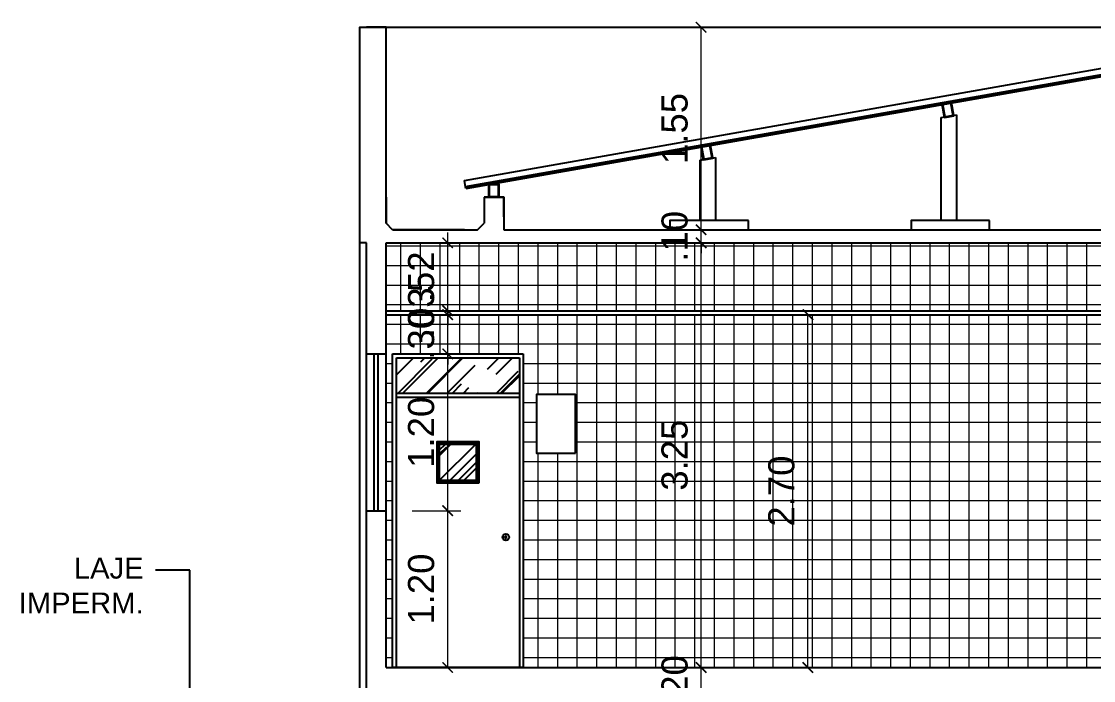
# Model space of a CAD drawing. Header units: metres. Extents: x 2362 to 4220, y 91 to 382.
# Drawn here: x 3154.22 to 3162.43, y 121.54 to 126.58 of the extents above; entities that cross this region are included whole.
import ezdxf
from ezdxf import colors
from ezdxf.entities.mleader import LeaderData, LeaderLine
from ezdxf.math import Vec2, Vec3

# ---------------------------------------------------------------- set-up
doc = ezdxf.new("R2010")
doc.units = ezdxf.units.M
doc.header["$LTSCALE"] = 5
doc.header["$MEASUREMENT"] = 0
for name, color, linetype, lineweight in [('2prancha', 4, 'Continuous', 18), ('ESQUADRIAS', 3, 'Continuous', 35), ('HACH', 251, 'Continuous', 5)]:
    doc.layers.add(name, color=color, linetype=linetype, lineweight=lineweight)
for name, color, linetype in [('COTA 1 100', 2, 'Continuous'), ('HACHURA', 251, 'Continuous'), ('PENA 0.1', 1, 'Continuous'), ('PENA 01', 1, 'Continuous'), ('PENA 02', 2, 'Continuous'), ('PENA 03', 3, 'Continuous'), ('PENA 06', 6, 'Continuous'), ('TXT ESPECIFICAÇÕES', 7, 'Continuous')]:
    doc.layers.add(name, color=color, linetype=linetype)
doc.styles.add('Luana', font='arial.ttf')
doc.styles.get("Standard").update_dxf_attribs({"font": 'arial.ttf'})
doc.dimstyles.new('arial100', dxfattribs={"dimtxt": 0.2, "dimasz": 0.08, "dimexe": 0.1, "dimexo": 0.2, "dimgap": 0.1, "dimtad": 1, "dimzin": 4, "dimdsep": 46, "dimtxsty": 'Luana', "dimblk": 'ARCHTICK', "dimcen": 0, "dimclrd": 7, "dimclre": 7, "dimclrt": 256, "dimadec": 0, "dimazin": 0, "dimtfac": 1, "dimtix": 1, "dimtmove": 0, "dimatfit": 3, "dimldrblk": 'CLOSEDBLANK', "dimfxl": 0, "dimlwd": 5, "dimlwe": 5, "dimarcsym": 0})
pattern_1 = [(45, (3199.251107080589, 158.5980143543588), (0.1697056274847715, 0.4525483399593905), [3, -0.4, 1, -0.2]), (45, (3199.368486806266, 158.8568154362731), (-0.3295117600329311, 0.04666904755831217), [0.6000000000000001, -0.066, 1.2, -0.15]), (45, (3199.201609605906, 158.7889331852791), (0.6406387437550121, 0.8301433611130068), [1.6, -0.28, 0.8, -0.2])]

# ---------------------------------------------------------------- blocks, each defined once
blk = doc.blocks.new('portacomvisorVIS')
at = {"layer": 'HACHURA', "ltscale": 1.5}
h = blk.add_hatch(dxfattribs=at)
h.set_pattern_fill('AR-RROOF', color=256, scale=0.2, angle=45, style=0, double=1)
h.set_pattern_definition(pattern_1)
h.paths.add_polyline_path([(3443.006487157075, 207.2513301035568), (3443.006487157075, 207.5213301035568), (3443.946487157075, 207.5213301035568), (3443.946487157075, 207.2513301035568)])
h = blk.add_hatch(dxfattribs=at)
h.set_pattern_fill('AR-RROOF', color=256, scale=0.2, angle=45, style=0, double=1)
h.set_pattern_definition(pattern_1)
h.paths.add_polyline_path([(3443.336487157075, 206.5813301035568), (3443.336487157075, 206.8613301035568), (3443.616487157075, 206.8613301035568), (3443.616487157075, 206.5813301035568)])
at = {"layer": 'PENA 0.1', "ltscale": 1.5}
for p, q in [((3442.976487157075, 205.1513301035568), (3442.976487157075, 207.5513301035568)), ((3442.976487157075, 207.5513301035568), (3443.976487157075, 207.5513301035568)), ((3443.976487157075, 207.5513301035568), (3443.976487157075, 205.1513301035568)), ((3443.006487157075, 207.5213301035568), (3443.946487157075, 207.5213301035568)), ((3443.006487157075, 205.1513301035568), (3443.006487157075, 207.5213301035568)), ((3443.946487157075, 207.5213301035568), (3443.946487157075, 205.1513301035568)), ((3443.006487157075, 207.2513301035568), (3443.946487157075, 207.2513301035568)), ((3443.006487157075, 207.2213301035568), (3443.946487157075, 207.2213301035568)), ((3443.336487157075, 206.8613301035568), (3443.316487157075, 206.8813301035568)), ((3443.616487157075, 206.8613301035568), (3443.636487157075, 206.8813301035568)), ((3443.336487157075, 206.5813301035568), (3443.316487157075, 206.5613301035568)), ((3443.636487157075, 206.5613301035568), (3443.616487157075, 206.5813301035568)), ((3443.82093716634, 206.1564445090409), (3443.823753734162, 206.1554115784035)), ((3443.840625556795, 206.1499212346226), (3443.839030852979, 206.1384979792126)), ((3443.846030852979, 206.1384979792126), (3443.839030852979, 206.1384979792126)), ((3443.844436149163, 206.1499212346226), (3443.846030852979, 206.1384979792126)), ((3443.006487157075, 205.1513301035568), (3442.976487157075, 205.1513301035568)), ((3443.946487157075, 205.1513301035568), (3443.006487157075, 205.1513301035568)), ((3443.976487157075, 205.1513301035568), (3443.946487157075, 205.1513301035568))]:
    blk.add_line(p, q, dxfattribs=at)
for points in [[(3444.376487157075, 206.7913301035568), (3444.376487157075, 207.2413301035566), (3444.076487157075, 207.2413301035566), (3444.076487157075, 206.7913301035568)], [(3443.636487157075, 206.5613301035568), (3443.316487157075, 206.5613301035568), (3443.316487157075, 206.8813301035568), (3443.636487157075, 206.8813301035568)], [(3443.626487157076, 206.5713301035568), (3443.326487157075, 206.5713301035568), (3443.326487157075, 206.8713301035568), (3443.626487157076, 206.8713301035568)], [(3443.616487157075, 206.5813301035568), (3443.336487157075, 206.5813301035568), (3443.336487157075, 206.8613301035568), (3443.616487157075, 206.8613301035568)]]:
    blk.add_lwpolyline(points, close=True, dxfattribs=at)
blk.add_circle((3443.842530852979, 206.1485253741541), 0.025, dxfattribs=at)
for centre, radius, start, end in [((3443.842530852979, 206.1485253741541), 0.023, 159.8603057330344, 222.7566268181718), ((3443.847838739066, 206.1461045154393), 0.02582070646280827, 158.8721907772604, 210.7282183059386), ((3443.842530852979, 206.1539979792126), 0.004500000000000001, 295.0493769481403, 244.9506230518597)]:
    blk.add_arc(centre, radius, start, end, dxfattribs=at)
blk = doc.blocks.new('_ArchTick')
at = {"color": 0, "linetype": 'ByBlock', "const_width": 0.15}
blk.add_lwpolyline([(-0.5, -0.5), (0.5, 0.5)], dxfattribs=at)
blk = doc.blocks.new('*D198')
at = {"layer": 'COTA 1 100', "color": 7, "lineweight": 5}
for p, q in [((3159.421999247511, 121.6386120819052), (3159.421999247511, 121.7186120819052)), ((3157.210868325397, 121.6386120819052), (3159.521999247511, 121.6386120819052)), ((3159.421999247511, 121.4386120819053), (3159.421999247511, 121.6386120819052)), ((3157.210868325397, 121.4386120819053), (3159.521999247511, 121.4386120819053)), ((3159.421999247511, 121.4386120819053), (3159.421999247511, 121.3586120819053))]:
    blk.add_line(p, q, dxfattribs=at)
at = {"layer": 'Defpoints', "color": 0}
for p in [(3157.010868325397, 121.6386120819052), (3159.421999247511, 121.6386120819052), (3157.010868325397, 121.4386120819053)]:
    blk.add_point(p, dxfattribs=at)
at = {"layer": 'COTA 1 100', "color": 7, "lineweight": 5, "xscale": 0.08, "yscale": 0.08, "zscale": 0.08}
for p, rotation in [((3159.421999247511, 121.6386120819052), 270), ((3159.421999247511, 121.4386120819053), 90)]:
    blk.add_blockref('_ArchTick', p, dxfattribs=dict(at, rotation=rotation))
at = {"layer": 'COTA 1 100', "insert": (3159.219884649966, 121.5386120819057), "char_height": 0.2, "attachment_point": 5, "rotation": 90, "style": 'Luana'}
blk.add_mtext('.20', dxfattribs=at)
blk = doc.blocks.new('_ClosedBlank')
at = {"layer": '2prancha', "color": 0, "lineweight": -2}
for p, q in [((-1, 0.1666666666666667), (0, 0)), ((-1, 0.1666666666666667), (-1, -0.1666666666666667)), ((0, 0), (-1, -0.1666666666666667))]:
    blk.add_line(p, q, dxfattribs=at)
blk = doc.blocks.new('*D199')
at = {"layer": 'COTA 1 100', "color": 7, "lineweight": 5}
for p, q in [((3157.210868325397, 124.8886120819052), (3159.521999247511, 124.8886120819052)), ((3159.421999247511, 121.6386120819052), (3159.421999247511, 124.8886120819052)), ((3157.210868325397, 121.6386120819052), (3159.521999247511, 121.6386120819052))]:
    blk.add_line(p, q, dxfattribs=at)
at = {"layer": 'Defpoints', "color": 0}
for p in [(3157.010868325397, 124.8886120819052), (3159.421999247511, 124.8886120819052), (3157.010868325397, 121.6386120819052)]:
    blk.add_point(p, dxfattribs=at)
at = {"layer": 'COTA 1 100', "color": 7, "lineweight": 5, "xscale": 0.08, "yscale": 0.08, "zscale": 0.08}
for p, rotation in [((3159.421999247511, 124.8886120819052), 90), ((3159.421999247511, 121.6386120819052), 270)]:
    blk.add_blockref('_ArchTick', p, dxfattribs=dict(at, rotation=rotation))
at = {"layer": 'COTA 1 100', "insert": (3159.219816437143, 123.2636120819057), "char_height": 0.2, "attachment_point": 5, "rotation": 90, "style": 'Luana'}
blk.add_mtext('3.25', dxfattribs=at)
blk = doc.blocks.new('*D200')
at = {"layer": 'COTA 1 100', "color": 7, "lineweight": 5}
for p, q in [((3159.421999247511, 124.9886120819052), (3159.421999247511, 125.0686120819052)), ((3157.910868325396, 124.9886120819052), (3159.521999247511, 124.9886120819052)), ((3159.421999247511, 124.8886120819052), (3159.421999247511, 124.9886120819052)), ((3157.210868325397, 124.8886120819052), (3159.521999247511, 124.8886120819052)), ((3159.421999247511, 124.8886120819052), (3159.421999247511, 124.8086120819052))]:
    blk.add_line(p, q, dxfattribs=at)
at = {"layer": 'Defpoints', "color": 0}
for p in [(3157.710868325396, 124.9886120819052), (3159.421999247511, 124.9886120819052), (3157.010868325397, 124.8886120819052)]:
    blk.add_point(p, dxfattribs=at)
at = {"layer": 'COTA 1 100', "color": 7, "lineweight": 5, "xscale": 0.08, "yscale": 0.08, "zscale": 0.08}
for p, rotation in [((3159.421999247511, 124.9886120819052), 270), ((3159.421999247511, 124.8886120819052), 90)]:
    blk.add_blockref('_ArchTick', p, dxfattribs=dict(at, rotation=rotation))
at = {"layer": 'COTA 1 100', "insert": (3159.219884649966, 124.9386120819057), "char_height": 0.2, "attachment_point": 5, "rotation": 90, "style": 'Luana'}
blk.add_mtext('.10', dxfattribs=at)
blk = doc.blocks.new('*D201')
at = {"layer": 'COTA 1 100', "color": 7, "lineweight": 5}
for p, q in [((3157.210868325397, 126.5386120819052), (3159.521999247511, 126.5386120819052)), ((3159.421999247511, 124.9886120819052), (3159.421999247511, 126.5386120819052)), ((3157.910868325396, 124.9886120819052), (3159.521999247511, 124.9886120819052))]:
    blk.add_line(p, q, dxfattribs=at)
at = {"layer": 'Defpoints', "color": 0}
for p in [(3157.010868325397, 126.5386120819052), (3159.421999247511, 126.5386120819052), (3157.710868325396, 124.9886120819052)]:
    blk.add_point(p, dxfattribs=at)
at = {"layer": 'COTA 1 100', "color": 7, "lineweight": 5, "xscale": 0.08, "yscale": 0.08, "zscale": 0.08}
for p, rotation in [((3159.421999247511, 126.5386120819052), 90), ((3159.421999247511, 124.9886120819052), 270)]:
    blk.add_blockref('_ArchTick', p, dxfattribs=dict(at, rotation=rotation))
at = {"layer": 'COTA 1 100', "insert": (3159.219884649966, 125.7636120819057), "char_height": 0.2, "attachment_point": 5, "rotation": 90, "style": 'Luana'}
blk.add_mtext('1.55', dxfattribs=at)
blk = doc.blocks.new('*D202')
at = {"layer": 'COTA 1 100', "color": 7, "lineweight": 5}
for p, q in [((3158.566433786454, 124.3386120819051), (3160.339498028124, 124.3386120819051)), ((3160.239498028124, 121.6386120819052), (3160.239498028124, 124.3386120819051)), ((3158.566433786454, 121.6386120819052), (3160.339498028124, 121.6386120819052))]:
    blk.add_line(p, q, dxfattribs=at)
at = {"layer": 'Defpoints', "color": 0}
for p in [(3158.366433786454, 124.3386120819051), (3160.239498028124, 124.3386120819051), (3158.366433786454, 121.6386120819052)]:
    blk.add_point(p, dxfattribs=at)
at = {"layer": 'COTA 1 100', "color": 7, "lineweight": 5, "xscale": 0.08, "yscale": 0.08, "zscale": 0.08}
for p, rotation in [((3160.239498028124, 124.3386120819051), 90), ((3160.239498028124, 121.6386120819052), 270)]:
    blk.add_blockref('_ArchTick', p, dxfattribs=dict(at, rotation=rotation))
at = {"layer": 'COTA 1 100', "insert": (3160.03738343058, 122.9886120819057), "char_height": 0.2, "attachment_point": 5, "rotation": 90, "style": 'Luana'}
blk.add_mtext('2.70', dxfattribs=at)
blk = doc.blocks.new('*D203')
at = {"layer": 'COTA 1 100', "color": 7, "lineweight": 5}
for p, q in [((3157.210868325397, 122.8386120819052), (3157.582277153823, 122.8386120819052)), ((3157.482277153823, 121.6386120819052), (3157.482277153823, 122.8386120819052)), ((3157.210868325397, 121.6386120819052), (3157.582277153823, 121.6386120819052))]:
    blk.add_line(p, q, dxfattribs=at)
at = {"layer": 'Defpoints', "color": 0}
for p in [(3157.010868325397, 122.8386120819052), (3157.482277153823, 122.8386120819052), (3157.010868325397, 121.6386120819052)]:
    blk.add_point(p, dxfattribs=at)
at = {"layer": 'COTA 1 100', "color": 7, "lineweight": 5, "xscale": 0.08, "yscale": 0.08, "zscale": 0.08}
for p, rotation in [((3157.482277153823, 122.8386120819052), 90), ((3157.482277153823, 121.6386120819052), 270)]:
    blk.add_blockref('_ArchTick', p, dxfattribs=dict(at, rotation=rotation))
at = {"layer": 'COTA 1 100', "insert": (3157.280162556278, 122.2386120819057), "char_height": 0.2, "attachment_point": 5, "rotation": 90, "style": 'Luana'}
blk.add_mtext('1.20', dxfattribs=at)
blk = doc.blocks.new('*D204')
at = {"layer": 'COTA 1 100', "color": 7, "lineweight": 5}
for p, q in [((3157.210868325397, 124.0386120819052), (3157.582277153823, 124.0386120819052)), ((3157.482277153823, 122.8386120819052), (3157.482277153823, 124.0386120819052)), ((3157.210868325397, 122.8386120819052), (3157.582277153823, 122.8386120819052))]:
    blk.add_line(p, q, dxfattribs=at)
at = {"layer": 'Defpoints', "color": 0}
for p in [(3157.010868325397, 124.0386120819052), (3157.482277153823, 124.0386120819052), (3157.010868325397, 122.8386120819052)]:
    blk.add_point(p, dxfattribs=at)
at = {"layer": 'COTA 1 100', "color": 7, "lineweight": 5, "xscale": 0.08, "yscale": 0.08, "zscale": 0.08}
for p, rotation in [((3157.482277153823, 124.0386120819052), 90), ((3157.482277153823, 122.8386120819052), 270)]:
    blk.add_blockref('_ArchTick', p, dxfattribs=dict(at, rotation=rotation))
at = {"layer": 'COTA 1 100', "insert": (3157.280162556278, 123.4386120819057), "char_height": 0.2, "attachment_point": 5, "rotation": 90, "style": 'Luana'}
blk.add_mtext('1.20', dxfattribs=at)
blk = doc.blocks.new('*D205')
at = {"layer": 'COTA 1 100', "color": 7, "lineweight": 5}
for p, q in [((3157.482277153823, 124.3386120819051), (3157.482277153823, 124.4186120819051)), ((3157.210868325397, 124.3386120819051), (3157.582277153823, 124.3386120819051)), ((3157.482277153823, 124.0386120819052), (3157.482277153823, 124.3386120819051)), ((3157.210868325397, 124.0386120819052), (3157.582277153823, 124.0386120819052)), ((3157.482277153823, 124.0386120819052), (3157.482277153823, 123.9586120819052))]:
    blk.add_line(p, q, dxfattribs=at)
at = {"layer": 'Defpoints', "color": 0}
for p in [(3157.010868325397, 124.3386120819051), (3157.482277153823, 124.3386120819051), (3157.010868325397, 124.0386120819052)]:
    blk.add_point(p, dxfattribs=at)
at = {"layer": 'COTA 1 100', "color": 7, "lineweight": 5, "xscale": 0.08, "yscale": 0.08, "zscale": 0.08}
for p, rotation in [((3157.482277153823, 124.3386120819051), 270), ((3157.482277153823, 124.0386120819052), 90)]:
    blk.add_blockref('_ArchTick', p, dxfattribs=dict(at, rotation=rotation))
at = {"layer": 'COTA 1 100', "insert": (3157.280094343454, 124.1886120819057), "char_height": 0.2, "attachment_point": 5, "rotation": 90, "style": 'Luana'}
blk.add_mtext('.30', dxfattribs=at)
blk = doc.blocks.new('*D206')
at = {"layer": 'COTA 1 100', "color": 7, "lineweight": 5}
for p, q in [((3157.482277153823, 124.3686120819051), (3157.482277153823, 124.4486120819051)), ((3157.210868325397, 124.3686120819051), (3157.582277153823, 124.3686120819051)), ((3157.210868325397, 124.3386120819051), (3157.582277153823, 124.3386120819051)), ((3157.482277153823, 124.3386120819051), (3157.482277153823, 124.3686120819051)), ((3157.482277153823, 124.3386120819051), (3157.482277153823, 124.2586120819051))]:
    blk.add_line(p, q, dxfattribs=at)
at = {"layer": 'Defpoints', "color": 0}
for p in [(3157.010868325397, 124.3686120819051), (3157.010868325397, 124.3386120819051), (3157.482277153823, 124.3686120819051)]:
    blk.add_point(p, dxfattribs=at)
at = {"layer": 'COTA 1 100', "color": 7, "lineweight": 5, "xscale": 0.08, "yscale": 0.08, "zscale": 0.08}
for p, rotation in [((3157.482277153823, 124.3686120819051), 270), ((3157.482277153823, 124.3386120819051), 90)]:
    blk.add_blockref('_ArchTick', p, dxfattribs=dict(at, rotation=rotation))
at = {"layer": 'COTA 1 100', "insert": (3157.280094343454, 124.3536120819056), "char_height": 0.2, "attachment_point": 5, "rotation": 90, "style": 'Luana'}
blk.add_mtext('.03', dxfattribs=at)
blk = doc.blocks.new('*D207')
at = {"layer": 'COTA 1 100', "color": 7, "lineweight": 5}
for p, q in [((3157.482277153823, 124.8886120819052), (3157.482277153823, 124.9686120819052)), ((3157.210868325397, 124.8886120819052), (3157.582277153823, 124.8886120819052)), ((3157.482277153823, 124.3686120819051), (3157.482277153823, 124.8886120819052)), ((3157.210868325397, 124.3686120819051), (3157.582277153823, 124.3686120819051)), ((3157.482277153823, 124.3686120819051), (3157.482277153823, 124.2886120819051))]:
    blk.add_line(p, q, dxfattribs=at)
at = {"layer": 'Defpoints', "color": 0}
for p in [(3157.010868325397, 124.8886120819052), (3157.482277153823, 124.8886120819052), (3157.010868325397, 124.3686120819051)]:
    blk.add_point(p, dxfattribs=at)
at = {"layer": 'COTA 1 100', "color": 7, "lineweight": 5, "xscale": 0.08, "yscale": 0.08, "zscale": 0.08}
for p, rotation in [((3157.482277153823, 124.8886120819052), 270), ((3157.482277153823, 124.3686120819051), 90)]:
    blk.add_blockref('_ArchTick', p, dxfattribs=dict(at, rotation=rotation))
at = {"layer": 'COTA 1 100', "insert": (3157.280162556278, 124.6286120819056), "char_height": 0.2, "attachment_point": 5, "rotation": 90, "style": 'Luana'}
blk.add_mtext('.52', dxfattribs=at)

msp = doc.modelspace()

# ---------------------------------------------------------------- hatches: boundary and pattern name
at = {"layer": 'HACH'}
h = msp.add_hatch(dxfattribs=at)
h.set_pattern_fill('_USER,_O', color=256, scale=0.15, double=1, pattern_type=0)
h.set_pattern_definition([(0, (3603.824314833916, 499.4157227431106), (0, 0.15), []), (90, (3603.824314833916, 499.4157227431106), (-0.15, 9.184850993605149e-18), [])])
h.paths.add_polyline_path([(3167.010868325398, 124.0386120819052), (3168.010868325398, 124.0386120819052), (3168.010868325398, 121.6386120819052), (3177.060868325397, 121.6386120819052), (3177.060868325397, 124.3386120819051), (3157.010868325397, 124.3386120819051), (3157.010868325397, 124.0386120819052), (3157.010868325397, 121.6386120819052), (3157.060868325397, 121.6386120819052), (3157.060868325397, 124.0386120819052), (3158.060868325397, 124.0386120819052), (3158.060868325397, 121.6386120819052), (3167.010868325398, 121.6386120819052)])
h.paths.add_polyline_path([(3158.460868325397, 123.2786120819052), (3158.160868325397, 123.2786120819052), (3158.160868325397, 123.728612081905), (3158.460868325397, 123.728612081905)], flags=16)
h.paths.add_polyline_path([(3168.110868325398, 123.728612081905), (3168.410868325398, 123.728612081905), (3168.410868325398, 123.2786120819052), (3168.110868325398, 123.2786120819052)], flags=16)
h.paths.add_polyline_path([(3177.060868325397, 124.8886120819052), (3157.010868325397, 124.8886120819052), (3157.010868325397, 124.3686120819051), (3177.060868325397, 124.3686120819051)])
h.paths.add_polyline_path([(3159.427660911904, 122.9414429141022), (3159.427660911904, 123.5852355471172), (3159.015519029229, 123.5852355471172), (3159.015519029229, 122.9414429141022)], flags=24)
h.paths.add_polyline_path([(3160.245296118165, 122.6693078527106), (3160.245296118165, 123.3131004857256), (3159.833154235491, 123.3131004857256), (3159.833154235491, 122.6693078527106)], flags=24)

# ---------------------------------------------------------------- linework, layer by layer
at = {"layer": 'ESQUADRIAS'}
for p, q in [((3157.619550734281, 125.3167951646331), (3163.147197683287, 126.2914684615761)), ((3157.621287216057, 125.3069470871029), (3163.147197683287, 126.2813141954573)), ((3157.619550734281, 125.3167951646331), (3157.621287216057, 125.306947087103))]:
    msp.add_line(p, q, dxfattribs=at)
for points in [[(3161.336222835346, 125.9619904683801), (3161.267286292635, 125.9498350959434), (3161.284651110402, 125.8513543206423), (3161.353587653113, 125.8635096930787)], [(3159.490779716049, 125.6365890550845), (3159.421843173338, 125.6244336826479), (3159.439207991105, 125.5259529073467), (3159.508144533816, 125.5381082797831)], [(3157.800868325397, 125.3386120819053), (3157.870868325398, 125.3386120819053), (3157.870868325398, 125.2386120819053), (3157.800868325397, 125.2386120819053)]]:
    msp.add_lwpolyline(points, close=True, dxfattribs=at)
at = {"layer": 'PENA 01'}
msp.add_line((3157.010868325397, 126.5386120819052), (3216.8608683254, 126.5386120819053), dxfattribs=at)
at = {"layer": 'PENA 01', "ltscale": 1.5}
for p, q in [((3157.610868325397, 125.3660355522838), (3163.147197683287, 126.3422397921704)), ((3161.259119381757, 125.8468523880183), (3161.379119381757, 125.8680116257026)), ((3161.259119381758, 125.0586151135071), (3161.259119381757, 125.8468523880183)), ((3161.379119381758, 125.0586151135071), (3161.379119381757, 125.8680116257026)), ((3159.41367626246, 125.5214509747227), (3159.53367626246, 125.5426102124071)), ((3159.413676262461, 125.0586151135071), (3159.41367626246, 125.5214509747227)), ((3159.533676262461, 125.0586151135071), (3159.53367626246, 125.5426102124071))]:
    msp.add_line(p, q, dxfattribs=at)
msp.add_lwpolyline([(3157.619550734281, 125.3167951646331), (3157.610868325397, 125.3660355522837)], dxfattribs=at)
for points in [[(3159.783888629421, 125.0586151135071), (3159.183876262461, 125.0586151135071), (3159.183876262461, 124.9886120819052), (3159.783888629421, 124.9886120819052)], [(3161.629331748718, 125.0586151135071), (3161.029319381758, 125.0586151135071), (3161.029319381758, 124.9886120819052), (3161.629331748718, 124.9886120819052)]]:
    msp.add_lwpolyline(points, close=True, dxfattribs=at)
at = {"layer": 'PENA 02'}
for p, q in [((3156.810868325397, 121.3888257219222), (3156.810868325397, 126.5386120819052)), ((3156.810868325397, 126.5386120819052), (3156.860868325396, 126.5386120819052)), ((3156.8608683253974, 122.8386120819052), (3156.8608683253974, 124.0386120819052)), ((3157.010868325397, 122.8386120819052), (3157.010868325397, 124.0386120819052))]:
    msp.add_line(p, q, dxfattribs=at)
at = {"layer": 'PENA 03', "ltscale": 1.5}
for p, q in [((3157.010868325397, 124.3686120819051), (3288.860868325401, 124.3686120819051)), ((3157.010868325397, 124.3386120819051), (3288.860868325401, 124.3386120819051)), ((3156.9208683253974, 122.8386120819052), (3156.9208683253974, 124.0386120819052)), ((3156.950868325397, 122.8386120819052), (3156.950868325397, 124.0386120819052))]:
    msp.add_line(p, q, dxfattribs=at)
at = {"layer": 'PENA 06'}
for p, q in [((3157.010868325397, 125.038612081907), (3157.010868325397, 126.5386120819052)), ((3157.060868325399, 124.9886120819052), (3157.710868325396, 124.9886120819052)), ((3157.910868325398, 124.9886120819052), (3168.383527041176, 124.9886120819052)), ((3156.860868325396, 124.0386120819052), (3156.860868325396, 124.8886120819053)), ((3157.010868325397, 124.8886120819052), (3288.860868325401, 124.8886120819051)), ((3157.010868325397, 124.0386120819052), (3157.010868325397, 124.8886120819052)), ((3156.860868325397, 124.0386120819052), (3157.010868325397, 124.0386120819052)), ((3156.860868325396, 120.7886120819052), (3156.860868325396, 122.8386120819052)), ((3156.860868325397, 122.8386120819052), (3157.010868325397, 122.8386120819052)), ((3157.010868325397, 121.6386120819052), (3157.010868325397, 122.8386120819052)), ((3157.010868325397, 121.6386120819052), (3297.67242381574, 121.6386120819051))]:
    msp.add_line(p, q, dxfattribs=at)
at = {"layer": 'PENA 06', "ltscale": 1.5}
for p, q in [((3157.760868325397, 125.2386120819053), (3157.760868325397, 125.0386120819055)), ((3157.760868325397, 125.2386120819053), (3157.760868325397, 125.1386120819053)), ((3157.910868325398, 125.2386120819053), (3157.910868325398, 125.0886120819053)), ((3157.910868325398, 125.0886120819053), (3157.910868325398, 125.2386120819053)), ((3157.060868325399, 124.9886120819053), (3157.010868325399, 125.0386120819053)), ((3157.610868325397, 124.9886120819054), (3157.060868325399, 124.9886120819053)), ((3157.710868325397, 124.9886120819053), (3157.760868325397, 125.0386120819053))]:
    msp.add_line(p, q, dxfattribs=at)
at = {"layer": 'PENA 06'}
for points in [[(3156.860868325396, 124.8886120819053), (3156.810868325397, 124.8886120819053), (3156.810868325397, 126.5386120819052), (3157.010868325397, 126.5386120819052)], [(3157.010868325397, 126.5386120819052), (3156.860868325396, 126.5386120819052), (3156.860868325396, 126.5386120819052)]]:
    msp.add_lwpolyline(points, dxfattribs=at)
at = {"layer": 'PENA 06', "ltscale": 1.5}
for points in [[(3157.010868325397, 125.2386120819053), (3157.010868325397, 125.2386120819053), (3157.010868325397, 125.0386120819053)], [(3157.760868325397, 125.2386120819053), (3157.910868325398, 125.2386120819053), (3157.910868325398, 124.9886120819053)], [(3157.910868325398, 125.0886120819053), (3157.910868325398, 125.2386120819053), (3157.760868325397, 125.2386120819053)], [(3157.060868325399, 124.9886120819052), (3157.610868325397, 124.9886120819052)]]:
    msp.add_lwpolyline(points, dxfattribs=at)

# ---------------------------------------------------------------- block references
at = {"layer": 'PENA 01'}
msp.add_blockref('portacomvisorVIS', (-285.9156188316779, -83.51271802165161), dxfattribs=at)

# ---------------------------------------------------------------- dimensions: what is measured, and where the dimension line sits
at = {"layer": 'COTA 1 100'}
for base, p1, p2, picture, middle in [((3159.421999247511, 126.5386120819052), (3157.710868325396, 124.9886120819052), (3157.010868325397, 126.5386120819052), '*D201', (3159.219884649966, 125.7636120819057)), ((3159.421999247511, 124.9886120819052), (3157.010868325397, 124.8886120819052), (3157.710868325396, 124.9886120819052), '*D200', (3159.219884649966, 124.9386120819057)), ((3157.482277153823, 124.8886120819052), (3157.010868325397, 124.3686120819051), (3157.010868325397, 124.8886120819052), '*D207', (3157.280162556278, 124.6286120819056)), ((3159.421999247511, 124.8886120819052), (3157.010868325397, 121.6386120819052), (3157.010868325397, 124.8886120819052), '*D199', (3159.219816437143, 123.2636120819057)), ((3157.482277153823, 124.3686120819051), (3157.010868325397, 124.3386120819051), (3157.010868325397, 124.3686120819051), '*D206', (3157.280094343454, 124.3536120819056)), ((3157.482277153823, 124.3386120819051), (3157.010868325397, 124.0386120819052), (3157.010868325397, 124.3386120819051), '*D205', (3157.280094343454, 124.1886120819057)), ((3157.482277153823, 124.0386120819052), (3157.010868325397, 122.8386120819052), (3157.010868325397, 124.0386120819052), '*D204', (3157.280162556278, 123.4386120819057)), ((3159.421999247511, 121.6386120819052), (3157.010868325397, 121.4386120819053), (3157.010868325397, 121.6386120819052), '*D198', (3159.219884649966, 121.5386120819057))]:
    dim = msp.add_linear_dim(base=base, p1=p1, p2=p2, angle=90, dimstyle='arial100', override={"dimtmove": 1}, dxfattribs=at)
    dim.commit()
    dim.dimension.update_dxf_attribs({"geometry": picture, "text_midpoint": middle})
for base, p1, p2, picture, middle in [((3160.239498028124, 124.3386120819051), (3158.366433786454, 121.6386120819052), (3158.366433786454, 124.3386120819051), '*D202', (3160.03738343058, 122.9886120819057)), ((3157.482277153823, 122.8386120819052), (3157.010868325397, 121.6386120819052), (3157.010868325397, 122.8386120819052), '*D203', (3157.280162556278, 122.2386120819057))]:
    dim = msp.add_linear_dim(base=base, p1=p1, p2=p2, angle=90, dimstyle='arial100', dxfattribs=at)
    dim.commit()
    dim.dimension.update_dxf_attribs({"geometry": picture, "text_midpoint": middle})

# ---------------------------------------------------------------- leaders
at = {"layer": 'TXT ESPECIFICAÇÕES', "ltscale": 0.05}
ml = msp.add_multileader_mtext('Standard', dxfattribs=at)
ml.set_content('LAJE\\PIMPERM.', color=256)
ml.set_leader_properties()
ml.build(insert=Vec2(0, 0))
ml.multileader.update_dxf_attribs({"dogleg_length": 0.36, "arrow_head_size": 0.15})
ctx = ml.context
ctx.base_point, ctx.char_height, ctx.arrow_head_size, ctx.landing_gap_size, ctx.plane_origin = Vec3(3154.149430694115, 122.3829190633573), 0.16, 0.15, 0.09, Vec3(3160.540652507503, 128.2759843985546)
ctx.text_align_type = 2
notes = []
notes.append((ctx, [(0, (1, 1, 0), (3155.509555840356, 122.3829190633573), (-1, 0), 0.2642179156813285, [(0, [(3155.509555840356, 120.7886120819052)], 0, [])])]))
ctx.mtext.insert, ctx.mtext.alignment, ctx.mtext.flow_direction = Vec3(3155.155337924675, 122.4789190633574), 3, 5
for ctx, leaders in notes:
    for number, flags, end, landing, length, lines in leaders:
        leader = LeaderData()
        leader.index, (leader.has_last_leader_line, leader.has_dogleg_vector, leader.attachment_direction) = number, flags
        leader.last_leader_point, leader.dogleg_vector, leader.dogleg_length = Vec3(end), Vec3(landing), length
        for number, points, colour, breaks in lines:
            line = LeaderLine()
            line.index, line.vertices, line.color, line.breaks = number, Vec3.list(points), colors.encode_raw_color(colour), breaks
            leader.lines.append(line)
        ctx.leaders.append(leader)

doc.saveas('drawing.dxf')
